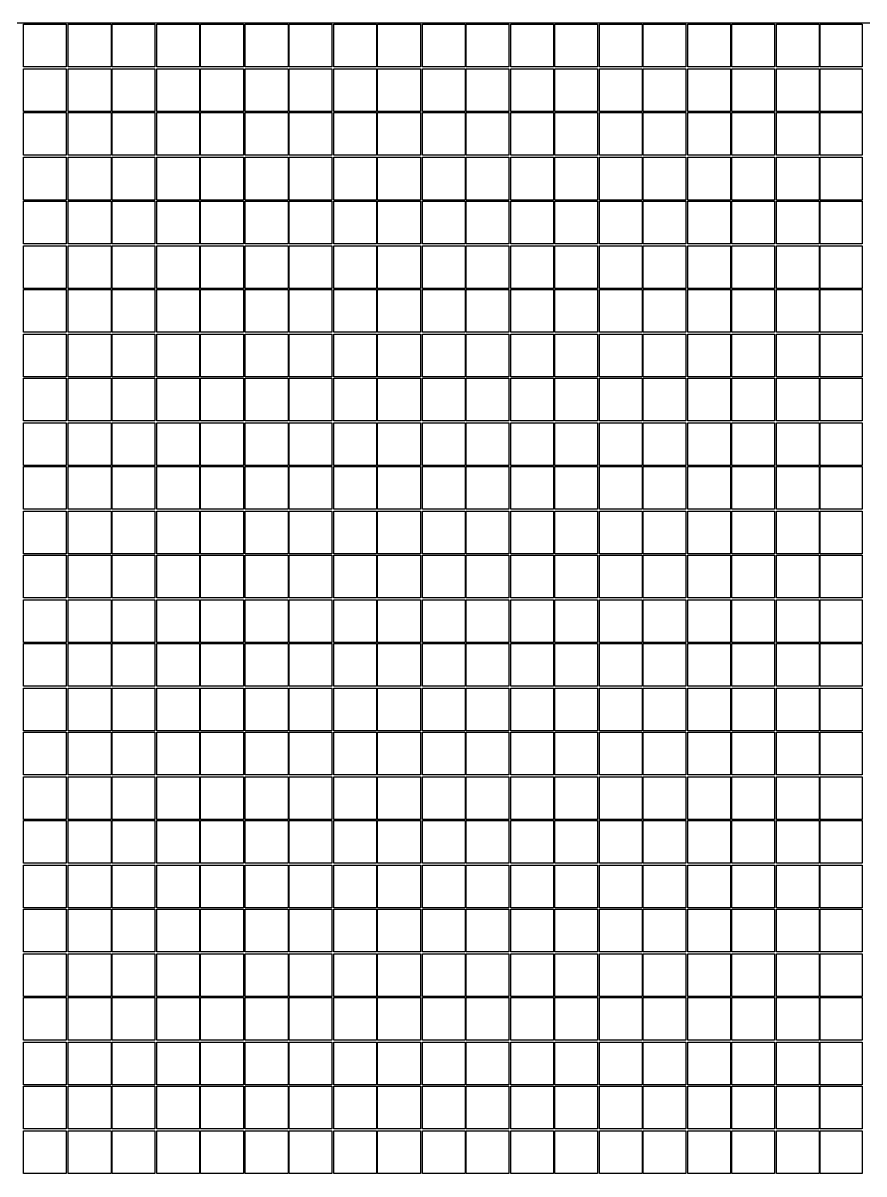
# Model space of a CAD drawing. Extents: x -185 to 185, y -332 to 185.
# Drawn here: x -95 to 0, y 55 to 185.1 of the extents above; entities that cross this region are included whole.
import ezdxf

# ---------------------------------------------------------------- set-up
doc = ezdxf.new("R2010")
doc.units = 0
doc.layers.get('0').update_dxf_attribs({"linetype": 'CONTINUOUS'})

msp = doc.modelspace()

# ---------------------------------------------------------------- linework, layer by layer
for points in [[(0.425, -320), (160, -320), (160, -185.06), (185, -185.06), (185, -185), (185.06, -185), (185.06, 185), (185, 185), (185, 185.06), (-185, 185.06), (-185, 185), (-185.06, 185), (-185.06, -185), (-185, -185), (-185, -185.06), (-160, -185.06), (-160, -320), (-0.425, -320), (-0.425, -330), (0.425, -330)], [(-94.94, 184.94), (-90.11, 184.94), (-90.11, 180.11), (-94.94, 180.11)], [(-89.89, 184.94), (-85.06, 184.94), (-85.06, 180.11), (-89.89, 180.11)], [(-84.94, 184.94), (-80.11, 184.94), (-80.11, 180.11), (-84.94, 180.11)], [(-79.89, 184.94), (-75.06, 184.94), (-75.06, 180.11), (-79.89, 180.11)], [(-74.94, 184.94), (-70.11, 184.94), (-70.11, 180.11), (-74.94, 180.11)], [(-69.89, 184.94), (-65.06, 184.94), (-65.06, 180.11), (-69.89, 180.11)], [(-64.94, 184.94), (-60.11, 184.94), (-60.11, 180.11), (-64.94, 180.11)], [(-59.89, 184.94), (-55.06, 184.94), (-55.06, 180.11), (-59.89, 180.11)], [(-54.94, 184.94), (-50.11, 184.94), (-50.11, 180.11), (-54.94, 180.11)], [(-49.89, 184.94), (-45.06, 184.94), (-45.06, 180.11), (-49.89, 180.11)], [(-44.94, 184.94), (-40.11, 184.94), (-40.11, 180.11), (-44.94, 180.11)], [(-39.89, 184.94), (-35.06, 184.94), (-35.06, 180.11), (-39.89, 180.11)], [(-34.94, 184.94), (-30.11, 184.94), (-30.11, 180.11), (-34.94, 180.11)], [(-29.89, 184.94), (-25.06, 184.94), (-25.06, 180.11), (-29.89, 180.11)], [(-24.94, 184.94), (-20.11, 184.94), (-20.11, 180.11), (-24.94, 180.11)], [(-19.89, 184.94), (-15.06, 184.94), (-15.06, 180.11), (-19.89, 180.11)], [(-14.94, 184.94), (-10.11, 184.94), (-10.11, 180.11), (-14.94, 180.11)], [(-9.89, 184.94), (-5.06, 184.94), (-5.06, 180.11), (-9.89, 180.11)], [(-4.94, 184.94), (-0.2, 184.94), (-0.2, 180.11), (-4.94, 180.11)], [(-94.94, 179.89), (-90.11, 179.89), (-90.11, 175.06), (-94.94, 175.06)], [(-89.89, 179.89), (-85.06, 179.89), (-85.06, 175.06), (-89.89, 175.06)], [(-84.94, 179.89), (-80.11, 179.89), (-80.11, 175.06), (-84.94, 175.06)], [(-79.89, 179.89), (-75.06, 179.89), (-75.06, 175.06), (-79.89, 175.06)], [(-74.94, 179.89), (-70.11, 179.89), (-70.11, 175.06), (-74.94, 175.06)], [(-69.89, 179.89), (-65.06, 179.89), (-65.06, 175.06), (-69.89, 175.06)], [(-64.94, 179.89), (-60.11, 179.89), (-60.11, 175.06), (-64.94, 175.06)], [(-59.89, 179.89), (-55.06, 179.89), (-55.06, 175.06), (-59.89, 175.06)], [(-54.94, 179.89), (-50.11, 179.89), (-50.11, 175.06), (-54.94, 175.06)], [(-49.89, 179.89), (-45.06, 179.89), (-45.06, 175.06), (-49.89, 175.06)], [(-44.94, 179.89), (-40.11, 179.89), (-40.11, 175.06), (-44.94, 175.06)], [(-39.89, 179.89), (-35.06, 179.89), (-35.06, 175.06), (-39.89, 175.06)], [(-34.94, 179.89), (-30.11, 179.89), (-30.11, 175.06), (-34.94, 175.06)], [(-29.89, 179.89), (-25.06, 179.89), (-25.06, 175.06), (-29.89, 175.06)], [(-24.94, 179.89), (-20.11, 179.89), (-20.11, 175.06), (-24.94, 175.06)], [(-19.89, 179.89), (-15.06, 179.89), (-15.06, 175.06), (-19.89, 175.06)], [(-14.94, 179.89), (-10.11, 179.89), (-10.11, 175.06), (-14.94, 175.06)], [(-9.89, 179.89), (-5.06, 179.89), (-5.06, 175.06), (-9.89, 175.06)], [(-4.94, 179.89), (-0.2, 179.89), (-0.2, 175.06), (-4.94, 175.06)], [(-94.94, 174.94), (-90.11, 174.94), (-90.11, 170.11), (-94.94, 170.11)], [(-89.89, 174.94), (-85.06, 174.94), (-85.06, 170.11), (-89.89, 170.11)], [(-84.94, 174.94), (-80.11, 174.94), (-80.11, 170.11), (-84.94, 170.11)], [(-79.89, 174.94), (-75.06, 174.94), (-75.06, 170.11), (-79.89, 170.11)], [(-74.94, 174.94), (-70.11, 174.94), (-70.11, 170.11), (-74.94, 170.11)], [(-69.89, 174.94), (-65.06, 174.94), (-65.06, 170.11), (-69.89, 170.11)], [(-64.94, 174.94), (-60.11, 174.94), (-60.11, 170.11), (-64.94, 170.11)], [(-59.89, 174.94), (-55.06, 174.94), (-55.06, 170.11), (-59.89, 170.11)], [(-54.94, 174.94), (-50.11, 174.94), (-50.11, 170.11), (-54.94, 170.11)], [(-49.89, 174.94), (-45.06, 174.94), (-45.06, 170.11), (-49.89, 170.11)], [(-44.94, 174.94), (-40.11, 174.94), (-40.11, 170.11), (-44.94, 170.11)], [(-39.89, 174.94), (-35.06, 174.94), (-35.06, 170.11), (-39.89, 170.11)], [(-34.94, 174.94), (-30.11, 174.94), (-30.11, 170.11), (-34.94, 170.11)], [(-29.89, 174.94), (-25.06, 174.94), (-25.06, 170.11), (-29.89, 170.11)], [(-24.94, 174.94), (-20.11, 174.94), (-20.11, 170.11), (-24.94, 170.11)], [(-19.89, 174.94), (-15.06, 174.94), (-15.06, 170.11), (-19.89, 170.11)], [(-14.94, 174.94), (-10.11, 174.94), (-10.11, 170.11), (-14.94, 170.11)], [(-9.89, 174.94), (-5.06, 174.94), (-5.06, 170.11), (-9.89, 170.11)], [(-4.94, 174.94), (-0.2, 174.94), (-0.2, 170.11), (-4.94, 170.11)], [(-94.94, 169.89), (-90.11, 169.89), (-90.11, 165.06), (-94.94, 165.06)], [(-89.89, 169.89), (-85.06, 169.89), (-85.06, 165.06), (-89.89, 165.06)], [(-84.94, 169.89), (-80.11, 169.89), (-80.11, 165.06), (-84.94, 165.06)], [(-79.89, 169.89), (-75.06, 169.89), (-75.06, 165.06), (-79.89, 165.06)], [(-74.94, 169.89), (-70.11, 169.89), (-70.11, 165.06), (-74.94, 165.06)], [(-69.89, 169.89), (-65.06, 169.89), (-65.06, 165.06), (-69.89, 165.06)], [(-64.94, 169.89), (-60.11, 169.89), (-60.11, 165.06), (-64.94, 165.06)], [(-59.89, 169.89), (-55.06, 169.89), (-55.06, 165.06), (-59.89, 165.06)], [(-54.94, 169.89), (-50.11, 169.89), (-50.11, 165.06), (-54.94, 165.06)], [(-49.89, 169.89), (-45.06, 169.89), (-45.06, 165.06), (-49.89, 165.06)], [(-44.94, 169.89), (-40.11, 169.89), (-40.11, 165.06), (-44.94, 165.06)], [(-39.89, 169.89), (-35.06, 169.89), (-35.06, 165.06), (-39.89, 165.06)], [(-34.94, 169.89), (-30.11, 169.89), (-30.11, 165.06), (-34.94, 165.06)], [(-29.89, 169.89), (-25.06, 169.89), (-25.06, 165.06), (-29.89, 165.06)], [(-24.94, 169.89), (-20.11, 169.89), (-20.11, 165.06), (-24.94, 165.06)], [(-19.89, 169.89), (-15.06, 169.89), (-15.06, 165.06), (-19.89, 165.06)], [(-14.94, 169.89), (-10.11, 169.89), (-10.11, 165.06), (-14.94, 165.06)], [(-9.89, 169.89), (-5.06, 169.89), (-5.06, 165.06), (-9.89, 165.06)], [(-4.94, 169.89), (-0.2, 169.89), (-0.2, 165.06), (-4.94, 165.06)], [(-94.94, 164.94), (-90.11, 164.94), (-90.11, 160.11), (-94.94, 160.11)], [(-89.89, 164.94), (-85.06, 164.94), (-85.06, 160.11), (-89.89, 160.11)], [(-84.94, 164.94), (-80.11, 164.94), (-80.11, 160.11), (-84.94, 160.11)], [(-79.89, 164.94), (-75.06, 164.94), (-75.06, 160.11), (-79.89, 160.11)], [(-74.94, 164.94), (-70.11, 164.94), (-70.11, 160.11), (-74.94, 160.11)], [(-69.89, 164.94), (-65.06, 164.94), (-65.06, 160.11), (-69.89, 160.11)], [(-64.94, 164.94), (-60.11, 164.94), (-60.11, 160.11), (-64.94, 160.11)], [(-59.89, 164.94), (-55.06, 164.94), (-55.06, 160.11), (-59.89, 160.11)], [(-54.94, 164.94), (-50.11, 164.94), (-50.11, 160.11), (-54.94, 160.11)], [(-49.89, 164.94), (-45.06, 164.94), (-45.06, 160.11), (-49.89, 160.11)], [(-44.94, 164.94), (-40.11, 164.94), (-40.11, 160.11), (-44.94, 160.11)], [(-39.89, 164.94), (-35.06, 164.94), (-35.06, 160.11), (-39.89, 160.11)], [(-34.94, 164.94), (-30.11, 164.94), (-30.11, 160.11), (-34.94, 160.11)], [(-29.89, 164.94), (-25.06, 164.94), (-25.06, 160.11), (-29.89, 160.11)], [(-24.94, 164.94), (-20.11, 164.94), (-20.11, 160.11), (-24.94, 160.11)], [(-19.89, 164.94), (-15.06, 164.94), (-15.06, 160.11), (-19.89, 160.11)], [(-14.94, 164.94), (-10.11, 164.94), (-10.11, 160.11), (-14.94, 160.11)], [(-9.89, 164.94), (-5.06, 164.94), (-5.06, 160.11), (-9.89, 160.11)], [(-4.94, 164.94), (-0.2, 164.94), (-0.2, 160.11), (-4.94, 160.11)], [(-94.94, 159.89), (-90.11, 159.89), (-90.11, 155.06), (-94.94, 155.06)], [(-89.89, 159.89), (-85.06, 159.89), (-85.06, 155.06), (-89.89, 155.06)], [(-84.94, 159.89), (-80.11, 159.89), (-80.11, 155.06), (-84.94, 155.06)], [(-79.89, 159.89), (-75.06, 159.89), (-75.06, 155.06), (-79.89, 155.06)], [(-74.94, 159.89), (-70.11, 159.89), (-70.11, 155.06), (-74.94, 155.06)], [(-69.89, 159.89), (-65.06, 159.89), (-65.06, 155.06), (-69.89, 155.06)], [(-64.94, 159.89), (-60.11, 159.89), (-60.11, 155.06), (-64.94, 155.06)], [(-59.89, 159.89), (-55.06, 159.89), (-55.06, 155.06), (-59.89, 155.06)], [(-54.94, 159.89), (-50.11, 159.89), (-50.11, 155.06), (-54.94, 155.06)], [(-49.89, 159.89), (-45.06, 159.89), (-45.06, 155.06), (-49.89, 155.06)], [(-44.94, 159.89), (-40.11, 159.89), (-40.11, 155.06), (-44.94, 155.06)], [(-39.89, 159.89), (-35.06, 159.89), (-35.06, 155.06), (-39.89, 155.06)], [(-34.94, 159.89), (-30.11, 159.89), (-30.11, 155.06), (-34.94, 155.06)], [(-29.89, 159.89), (-25.06, 159.89), (-25.06, 155.06), (-29.89, 155.06)], [(-24.94, 159.89), (-20.11, 159.89), (-20.11, 155.06), (-24.94, 155.06)], [(-19.89, 159.89), (-15.06, 159.89), (-15.06, 155.06), (-19.89, 155.06)], [(-14.94, 159.89), (-10.11, 159.89), (-10.11, 155.06), (-14.94, 155.06)], [(-9.89, 159.89), (-5.06, 159.89), (-5.06, 155.06), (-9.89, 155.06)], [(-4.94, 159.89), (-0.2, 159.89), (-0.2, 155.06), (-4.94, 155.06)], [(-94.94, 154.94), (-90.11, 154.94), (-90.11, 150.11), (-94.94, 150.11)], [(-89.89, 154.94), (-85.06, 154.94), (-85.06, 150.11), (-89.89, 150.11)], [(-84.94, 154.94), (-80.11, 154.94), (-80.11, 150.11), (-84.94, 150.11)], [(-79.89, 154.94), (-75.06, 154.94), (-75.06, 150.11), (-79.89, 150.11)], [(-74.94, 154.94), (-70.11, 154.94), (-70.11, 150.11), (-74.94, 150.11)], [(-69.89, 154.94), (-65.06, 154.94), (-65.06, 150.11), (-69.89, 150.11)], [(-64.94, 154.94), (-60.11, 154.94), (-60.11, 150.11), (-64.94, 150.11)], [(-59.89, 154.94), (-55.06, 154.94), (-55.06, 150.11), (-59.89, 150.11)], [(-54.94, 154.94), (-50.11, 154.94), (-50.11, 150.11), (-54.94, 150.11)], [(-49.89, 154.94), (-45.06, 154.94), (-45.06, 150.11), (-49.89, 150.11)], [(-44.94, 154.94), (-40.11, 154.94), (-40.11, 150.11), (-44.94, 150.11)], [(-39.89, 154.94), (-35.06, 154.94), (-35.06, 150.11), (-39.89, 150.11)], [(-34.94, 154.94), (-30.11, 154.94), (-30.11, 150.11), (-34.94, 150.11)], [(-29.89, 154.94), (-25.06, 154.94), (-25.06, 150.11), (-29.89, 150.11)], [(-24.94, 154.94), (-20.11, 154.94), (-20.11, 150.11), (-24.94, 150.11)], [(-19.89, 154.94), (-15.06, 154.94), (-15.06, 150.11), (-19.89, 150.11)], [(-14.94, 154.94), (-10.11, 154.94), (-10.11, 150.11), (-14.94, 150.11)], [(-9.89, 154.94), (-5.06, 154.94), (-5.06, 150.11), (-9.89, 150.11)], [(-4.94, 154.94), (-0.2, 154.94), (-0.2, 150.11), (-4.94, 150.11)], [(-94.94, 149.89), (-90.11, 149.89), (-90.11, 145.06), (-94.94, 145.06)], [(-89.89, 149.89), (-85.06, 149.89), (-85.06, 145.06), (-89.89, 145.06)], [(-84.94, 149.89), (-80.11, 149.89), (-80.11, 145.06), (-84.94, 145.06)], [(-79.89, 149.89), (-75.06, 149.89), (-75.06, 145.06), (-79.89, 145.06)], [(-74.94, 149.89), (-70.11, 149.89), (-70.11, 145.06), (-74.94, 145.06)], [(-69.89, 149.89), (-65.06, 149.89), (-65.06, 145.06), (-69.89, 145.06)], [(-64.94, 149.89), (-60.11, 149.89), (-60.11, 145.06), (-64.94, 145.06)], [(-59.89, 149.89), (-55.06, 149.89), (-55.06, 145.06), (-59.89, 145.06)], [(-54.94, 149.89), (-50.11, 149.89), (-50.11, 145.06), (-54.94, 145.06)], [(-49.89, 149.89), (-45.06, 149.89), (-45.06, 145.06), (-49.89, 145.06)], [(-44.94, 149.89), (-40.11, 149.89), (-40.11, 145.06), (-44.94, 145.06)], [(-39.89, 149.89), (-35.06, 149.89), (-35.06, 145.06), (-39.89, 145.06)], [(-34.94, 149.89), (-30.11, 149.89), (-30.11, 145.06), (-34.94, 145.06)], [(-29.89, 149.89), (-25.06, 149.89), (-25.06, 145.06), (-29.89, 145.06)], [(-24.94, 149.89), (-20.11, 149.89), (-20.11, 145.06), (-24.94, 145.06)], [(-19.89, 149.89), (-15.06, 149.89), (-15.06, 145.06), (-19.89, 145.06)], [(-14.94, 149.89), (-10.11, 149.89), (-10.11, 145.06), (-14.94, 145.06)], [(-9.89, 149.89), (-5.06, 149.89), (-5.06, 145.06), (-9.89, 145.06)], [(-4.94, 149.89), (-0.2, 149.89), (-0.2, 145.06), (-4.94, 145.06)], [(-94.94, 144.94), (-90.11, 144.94), (-90.11, 140.11), (-94.94, 140.11)], [(-89.89, 144.94), (-85.06, 144.94), (-85.06, 140.11), (-89.89, 140.11)], [(-84.94, 144.94), (-80.11, 144.94), (-80.11, 140.11), (-84.94, 140.11)], [(-79.89, 144.94), (-75.06, 144.94), (-75.06, 140.11), (-79.89, 140.11)], [(-74.94, 144.94), (-70.11, 144.94), (-70.11, 140.11), (-74.94, 140.11)], [(-69.89, 144.94), (-65.06, 144.94), (-65.06, 140.11), (-69.89, 140.11)], [(-64.94, 144.94), (-60.11, 144.94), (-60.11, 140.11), (-64.94, 140.11)], [(-59.89, 144.94), (-55.06, 144.94), (-55.06, 140.11), (-59.89, 140.11)], [(-54.94, 144.94), (-50.11, 144.94), (-50.11, 140.11), (-54.94, 140.11)], [(-49.89, 144.94), (-45.06, 144.94), (-45.06, 140.11), (-49.89, 140.11)], [(-44.94, 144.94), (-40.11, 144.94), (-40.11, 140.11), (-44.94, 140.11)], [(-39.89, 144.94), (-35.06, 144.94), (-35.06, 140.11), (-39.89, 140.11)], [(-34.94, 144.94), (-30.11, 144.94), (-30.11, 140.11), (-34.94, 140.11)], [(-29.89, 144.94), (-25.06, 144.94), (-25.06, 140.11), (-29.89, 140.11)], [(-24.94, 144.94), (-20.11, 144.94), (-20.11, 140.11), (-24.94, 140.11)], [(-19.89, 144.94), (-15.06, 144.94), (-15.06, 140.11), (-19.89, 140.11)], [(-14.94, 144.94), (-10.11, 144.94), (-10.11, 140.11), (-14.94, 140.11)], [(-9.89, 144.94), (-5.06, 144.94), (-5.06, 140.11), (-9.89, 140.11)], [(-4.94, 144.94), (-0.2, 144.94), (-0.2, 140.11), (-4.94, 140.11)], [(-94.94, 139.89), (-90.11, 139.89), (-90.11, 135.06), (-94.94, 135.06)], [(-89.89, 139.89), (-85.06, 139.89), (-85.06, 135.06), (-89.89, 135.06)], [(-84.94, 139.89), (-80.11, 139.89), (-80.11, 135.06), (-84.94, 135.06)], [(-79.89, 139.89), (-75.06, 139.89), (-75.06, 135.06), (-79.89, 135.06)], [(-74.94, 139.89), (-70.11, 139.89), (-70.11, 135.06), (-74.94, 135.06)], [(-69.89, 139.89), (-65.06, 139.89), (-65.06, 135.06), (-69.89, 135.06)], [(-64.94, 139.89), (-60.11, 139.89), (-60.11, 135.06), (-64.94, 135.06)], [(-59.89, 139.89), (-55.06, 139.89), (-55.06, 135.06), (-59.89, 135.06)], [(-54.94, 139.89), (-50.11, 139.89), (-50.11, 135.06), (-54.94, 135.06)], [(-49.89, 139.89), (-45.06, 139.89), (-45.06, 135.06), (-49.89, 135.06)], [(-44.94, 139.89), (-40.11, 139.89), (-40.11, 135.06), (-44.94, 135.06)], [(-39.89, 139.89), (-35.06, 139.89), (-35.06, 135.06), (-39.89, 135.06)], [(-34.94, 139.89), (-30.11, 139.89), (-30.11, 135.06), (-34.94, 135.06)], [(-29.89, 139.89), (-25.06, 139.89), (-25.06, 135.06), (-29.89, 135.06)], [(-24.94, 139.89), (-20.11, 139.89), (-20.11, 135.06), (-24.94, 135.06)], [(-19.89, 139.89), (-15.06, 139.89), (-15.06, 135.06), (-19.89, 135.06)], [(-14.94, 139.89), (-10.11, 139.89), (-10.11, 135.06), (-14.94, 135.06)], [(-9.89, 139.89), (-5.06, 139.89), (-5.06, 135.06), (-9.89, 135.06)], [(-4.94, 139.89), (-0.2, 139.89), (-0.2, 135.06), (-4.94, 135.06)], [(-94.94, 134.94), (-90.11, 134.94), (-90.11, 130.11), (-94.94, 130.11)], [(-89.89, 134.94), (-85.06, 134.94), (-85.06, 130.11), (-89.89, 130.11)], [(-84.94, 134.94), (-80.11, 134.94), (-80.11, 130.11), (-84.94, 130.11)], [(-79.89, 134.94), (-75.06, 134.94), (-75.06, 130.11), (-79.89, 130.11)], [(-74.94, 134.94), (-70.11, 134.94), (-70.11, 130.11), (-74.94, 130.11)], [(-69.89, 134.94), (-65.06, 134.94), (-65.06, 130.11), (-69.89, 130.11)], [(-64.94, 134.94), (-60.11, 134.94), (-60.11, 130.11), (-64.94, 130.11)], [(-59.89, 134.94), (-55.06, 134.94), (-55.06, 130.11), (-59.89, 130.11)], [(-54.94, 134.94), (-50.11, 134.94), (-50.11, 130.11), (-54.94, 130.11)], [(-49.89, 134.94), (-45.06, 134.94), (-45.06, 130.11), (-49.89, 130.11)], [(-44.94, 134.94), (-40.11, 134.94), (-40.11, 130.11), (-44.94, 130.11)], [(-39.89, 134.94), (-35.06, 134.94), (-35.06, 130.11), (-39.89, 130.11)], [(-34.94, 134.94), (-30.11, 134.94), (-30.11, 130.11), (-34.94, 130.11)], [(-29.89, 134.94), (-25.06, 134.94), (-25.06, 130.11), (-29.89, 130.11)], [(-24.94, 134.94), (-20.11, 134.94), (-20.11, 130.11), (-24.94, 130.11)], [(-19.89, 134.94), (-15.06, 134.94), (-15.06, 130.11), (-19.89, 130.11)], [(-14.94, 134.94), (-10.11, 134.94), (-10.11, 130.11), (-14.94, 130.11)], [(-9.89, 134.94), (-5.06, 134.94), (-5.06, 130.11), (-9.89, 130.11)], [(-4.94, 134.94), (-0.2, 134.94), (-0.2, 130.11), (-4.94, 130.11)], [(-94.94, 129.89), (-90.11, 129.89), (-90.11, 125.06), (-94.94, 125.06)], [(-89.89, 129.89), (-85.06, 129.89), (-85.06, 125.06), (-89.89, 125.06)], [(-84.94, 129.89), (-80.11, 129.89), (-80.11, 125.06), (-84.94, 125.06)], [(-79.89, 129.89), (-75.06, 129.89), (-75.06, 125.06), (-79.89, 125.06)], [(-74.94, 129.89), (-70.11, 129.89), (-70.11, 125.06), (-74.94, 125.06)], [(-69.89, 129.89), (-65.06, 129.89), (-65.06, 125.06), (-69.89, 125.06)], [(-64.94, 129.89), (-60.11, 129.89), (-60.11, 125.06), (-64.94, 125.06)], [(-59.89, 129.89), (-55.06, 129.89), (-55.06, 125.06), (-59.89, 125.06)], [(-54.94, 129.89), (-50.11, 129.89), (-50.11, 125.06), (-54.94, 125.06)], [(-49.89, 129.89), (-45.06, 129.89), (-45.06, 125.06), (-49.89, 125.06)], [(-44.94, 129.89), (-40.11, 129.89), (-40.11, 125.06), (-44.94, 125.06)], [(-39.89, 129.89), (-35.06, 129.89), (-35.06, 125.06), (-39.89, 125.06)], [(-34.94, 129.89), (-30.11, 129.89), (-30.11, 125.06), (-34.94, 125.06)], [(-29.89, 129.89), (-25.06, 129.89), (-25.06, 125.06), (-29.89, 125.06)], [(-24.94, 129.89), (-20.11, 129.89), (-20.11, 125.06), (-24.94, 125.06)], [(-19.89, 129.89), (-15.06, 129.89), (-15.06, 125.06), (-19.89, 125.06)], [(-14.94, 129.89), (-10.11, 129.89), (-10.11, 125.06), (-14.94, 125.06)], [(-9.89, 129.89), (-5.06, 129.89), (-5.06, 125.06), (-9.89, 125.06)], [(-4.94, 129.89), (-0.2, 129.89), (-0.2, 125.06), (-4.94, 125.06)], [(-94.94, 124.94), (-90.11, 124.94), (-90.11, 120.11), (-94.94, 120.11)], [(-89.89, 124.94), (-85.06, 124.94), (-85.06, 120.11), (-89.89, 120.11)], [(-84.94, 124.94), (-80.11, 124.94), (-80.11, 120.11), (-84.94, 120.11)], [(-79.89, 124.94), (-75.06, 124.94), (-75.06, 120.11), (-79.89, 120.11)], [(-74.94, 124.94), (-70.11, 124.94), (-70.11, 120.11), (-74.94, 120.11)], [(-69.89, 124.94), (-65.06, 124.94), (-65.06, 120.11), (-69.89, 120.11)], [(-64.94, 124.94), (-60.11, 124.94), (-60.11, 120.11), (-64.94, 120.11)], [(-59.89, 124.94), (-55.06, 124.94), (-55.06, 120.11), (-59.89, 120.11)], [(-54.94, 124.94), (-50.11, 124.94), (-50.11, 120.11), (-54.94, 120.11)], [(-49.89, 124.94), (-45.06, 124.94), (-45.06, 120.11), (-49.89, 120.11)], [(-44.94, 124.94), (-40.11, 124.94), (-40.11, 120.11), (-44.94, 120.11)], [(-39.89, 124.94), (-35.06, 124.94), (-35.06, 120.11), (-39.89, 120.11)], [(-34.94, 124.94), (-30.11, 124.94), (-30.11, 120.11), (-34.94, 120.11)], [(-29.89, 124.94), (-25.06, 124.94), (-25.06, 120.11), (-29.89, 120.11)], [(-24.94, 124.94), (-20.11, 124.94), (-20.11, 120.11), (-24.94, 120.11)], [(-19.89, 124.94), (-15.06, 124.94), (-15.06, 120.11), (-19.89, 120.11)], [(-14.94, 124.94), (-10.11, 124.94), (-10.11, 120.11), (-14.94, 120.11)], [(-9.89, 124.94), (-5.06, 124.94), (-5.06, 120.11), (-9.89, 120.11)], [(-4.94, 124.94), (-0.2, 124.94), (-0.2, 120.11), (-4.94, 120.11)], [(-94.94, 119.89), (-90.11, 119.89), (-90.11, 115.06), (-94.94, 115.06)], [(-89.89, 119.89), (-85.06, 119.89), (-85.06, 115.06), (-89.89, 115.06)], [(-84.94, 119.89), (-80.11, 119.89), (-80.11, 115.06), (-84.94, 115.06)], [(-79.89, 119.89), (-75.06, 119.89), (-75.06, 115.06), (-79.89, 115.06)], [(-74.94, 119.89), (-70.11, 119.89), (-70.11, 115.06), (-74.94, 115.06)], [(-69.89, 119.89), (-65.06, 119.89), (-65.06, 115.06), (-69.89, 115.06)], [(-64.94, 119.89), (-60.11, 119.89), (-60.11, 115.06), (-64.94, 115.06)], [(-59.89, 119.89), (-55.06, 119.89), (-55.06, 115.06), (-59.89, 115.06)], [(-54.94, 119.89), (-50.11, 119.89), (-50.11, 115.06), (-54.94, 115.06)], [(-49.89, 119.89), (-45.06, 119.89), (-45.06, 115.06), (-49.89, 115.06)], [(-44.94, 119.89), (-40.11, 119.89), (-40.11, 115.06), (-44.94, 115.06)], [(-39.89, 119.89), (-35.06, 119.89), (-35.06, 115.06), (-39.89, 115.06)], [(-34.94, 119.89), (-30.11, 119.89), (-30.11, 115.06), (-34.94, 115.06)], [(-29.89, 119.89), (-25.06, 119.89), (-25.06, 115.06), (-29.89, 115.06)], [(-24.94, 119.89), (-20.11, 119.89), (-20.11, 115.06), (-24.94, 115.06)], [(-19.89, 119.89), (-15.06, 119.89), (-15.06, 115.06), (-19.89, 115.06)], [(-14.94, 119.89), (-10.11, 119.89), (-10.11, 115.06), (-14.94, 115.06)], [(-9.89, 119.89), (-5.06, 119.89), (-5.06, 115.06), (-9.89, 115.06)], [(-4.94, 119.89), (-0.2, 119.89), (-0.2, 115.06), (-4.94, 115.06)], [(-94.94, 114.94), (-90.11, 114.94), (-90.11, 110.11), (-94.94, 110.11)], [(-89.89, 114.94), (-85.06, 114.94), (-85.06, 110.11), (-89.89, 110.11)], [(-84.94, 114.94), (-80.11, 114.94), (-80.11, 110.11), (-84.94, 110.11)], [(-79.89, 114.94), (-75.06, 114.94), (-75.06, 110.11), (-79.89, 110.11)], [(-74.94, 114.94), (-70.11, 114.94), (-70.11, 110.11), (-74.94, 110.11)], [(-69.89, 114.94), (-65.06, 114.94), (-65.06, 110.11), (-69.89, 110.11)], [(-64.94, 114.94), (-60.11, 114.94), (-60.11, 110.11), (-64.94, 110.11)], [(-59.89, 114.94), (-55.06, 114.94), (-55.06, 110.11), (-59.89, 110.11)], [(-54.94, 114.94), (-50.11, 114.94), (-50.11, 110.11), (-54.94, 110.11)], [(-49.89, 114.94), (-45.06, 114.94), (-45.06, 110.11), (-49.89, 110.11)], [(-44.94, 114.94), (-40.11, 114.94), (-40.11, 110.11), (-44.94, 110.11)], [(-39.89, 114.94), (-35.06, 114.94), (-35.06, 110.11), (-39.89, 110.11)], [(-34.94, 114.94), (-30.11, 114.94), (-30.11, 110.11), (-34.94, 110.11)], [(-29.89, 114.94), (-25.06, 114.94), (-25.06, 110.11), (-29.89, 110.11)], [(-24.94, 114.94), (-20.11, 114.94), (-20.11, 110.11), (-24.94, 110.11)], [(-19.89, 114.94), (-15.06, 114.94), (-15.06, 110.11), (-19.89, 110.11)], [(-14.94, 114.94), (-10.11, 114.94), (-10.11, 110.11), (-14.94, 110.11)], [(-9.89, 114.94), (-5.06, 114.94), (-5.06, 110.11), (-9.89, 110.11)], [(-4.94, 114.94), (-0.2, 114.94), (-0.2, 110.11), (-4.94, 110.11)], [(-94.94, 109.89), (-90.11, 109.89), (-90.11, 105.06), (-94.94, 105.06)], [(-89.89, 109.89), (-85.06, 109.89), (-85.06, 105.06), (-89.89, 105.06)], [(-84.94, 109.89), (-80.11, 109.89), (-80.11, 105.06), (-84.94, 105.06)], [(-79.89, 109.89), (-75.06, 109.89), (-75.06, 105.06), (-79.89, 105.06)], [(-74.94, 109.89), (-70.11, 109.89), (-70.11, 105.06), (-74.94, 105.06)], [(-69.89, 109.89), (-65.06, 109.89), (-65.06, 105.06), (-69.89, 105.06)], [(-64.94, 109.89), (-60.11, 109.89), (-60.11, 105.06), (-64.94, 105.06)], [(-59.89, 109.89), (-55.06, 109.89), (-55.06, 105.06), (-59.89, 105.06)], [(-54.94, 109.89), (-50.11, 109.89), (-50.11, 105.06), (-54.94, 105.06)], [(-49.89, 109.89), (-45.06, 109.89), (-45.06, 105.06), (-49.89, 105.06)], [(-44.94, 109.89), (-40.11, 109.89), (-40.11, 105.06), (-44.94, 105.06)], [(-39.89, 109.89), (-35.06, 109.89), (-35.06, 105.06), (-39.89, 105.06)], [(-34.94, 109.89), (-30.11, 109.89), (-30.11, 105.06), (-34.94, 105.06)], [(-29.89, 109.89), (-25.06, 109.89), (-25.06, 105.06), (-29.89, 105.06)], [(-24.94, 109.89), (-20.11, 109.89), (-20.11, 105.06), (-24.94, 105.06)], [(-19.89, 109.89), (-15.06, 109.89), (-15.06, 105.06), (-19.89, 105.06)], [(-14.94, 109.89), (-10.11, 109.89), (-10.11, 105.06), (-14.94, 105.06)], [(-9.89, 109.89), (-5.06, 109.89), (-5.06, 105.06), (-9.89, 105.06)], [(-4.94, 109.89), (-0.2, 109.89), (-0.2, 105.06), (-4.94, 105.06)], [(-94.94, 104.94), (-90.11, 104.94), (-90.11, 100.11), (-94.94, 100.11)], [(-89.89, 104.94), (-85.06, 104.94), (-85.06, 100.11), (-89.89, 100.11)], [(-84.94, 104.94), (-80.11, 104.94), (-80.11, 100.11), (-84.94, 100.11)], [(-79.89, 104.94), (-75.06, 104.94), (-75.06, 100.11), (-79.89, 100.11)], [(-74.94, 104.94), (-70.11, 104.94), (-70.11, 100.11), (-74.94, 100.11)], [(-69.89, 104.94), (-65.06, 104.94), (-65.06, 100.11), (-69.89, 100.11)], [(-64.94, 104.94), (-60.11, 104.94), (-60.11, 100.11), (-64.94, 100.11)], [(-59.89, 104.94), (-55.06, 104.94), (-55.06, 100.11), (-59.89, 100.11)], [(-54.94, 104.94), (-50.11, 104.94), (-50.11, 100.11), (-54.94, 100.11)], [(-49.89, 104.94), (-45.06, 104.94), (-45.06, 100.11), (-49.89, 100.11)], [(-44.94, 104.94), (-40.11, 104.94), (-40.11, 100.11), (-44.94, 100.11)], [(-39.89, 104.94), (-35.06, 104.94), (-35.06, 100.11), (-39.89, 100.11)], [(-34.94, 104.94), (-30.11, 104.94), (-30.11, 100.11), (-34.94, 100.11)], [(-29.89, 104.94), (-25.06, 104.94), (-25.06, 100.11), (-29.89, 100.11)], [(-24.94, 104.94), (-20.11, 104.94), (-20.11, 100.11), (-24.94, 100.11)], [(-19.89, 104.94), (-15.06, 104.94), (-15.06, 100.11), (-19.89, 100.11)], [(-14.94, 104.94), (-10.11, 104.94), (-10.11, 100.11), (-14.94, 100.11)], [(-9.89, 104.94), (-5.06, 104.94), (-5.06, 100.11), (-9.89, 100.11)], [(-4.94, 104.94), (-0.2, 104.94), (-0.2, 100.11), (-4.94, 100.11)], [(-94.94, 99.89), (-90.11, 99.89), (-90.11, 95.06), (-94.94, 95.06)], [(-89.89, 99.89), (-85.06, 99.89), (-85.06, 95.06), (-89.89, 95.06)], [(-84.94, 99.89), (-80.11, 99.89), (-80.11, 95.06), (-84.94, 95.06)], [(-79.89, 99.89), (-75.06, 99.89), (-75.06, 95.06), (-79.89, 95.06)], [(-74.94, 99.89), (-70.11, 99.89), (-70.11, 95.06), (-74.94, 95.06)], [(-69.89, 99.89), (-65.06, 99.89), (-65.06, 95.06), (-69.89, 95.06)], [(-64.94, 99.89), (-60.11, 99.89), (-60.11, 95.06), (-64.94, 95.06)], [(-59.89, 99.89), (-55.06, 99.89), (-55.06, 95.06), (-59.89, 95.06)], [(-54.94, 99.89), (-50.11, 99.89), (-50.11, 95.06), (-54.94, 95.06)], [(-49.89, 99.89), (-45.06, 99.89), (-45.06, 95.06), (-49.89, 95.06)], [(-44.94, 99.89), (-40.11, 99.89), (-40.11, 95.06), (-44.94, 95.06)], [(-39.89, 99.89), (-35.06, 99.89), (-35.06, 95.06), (-39.89, 95.06)], [(-34.94, 99.89), (-30.11, 99.89), (-30.11, 95.06), (-34.94, 95.06)], [(-29.89, 99.89), (-25.06, 99.89), (-25.06, 95.06), (-29.89, 95.06)], [(-24.94, 99.89), (-20.11, 99.89), (-20.11, 95.06), (-24.94, 95.06)], [(-19.89, 99.89), (-15.06, 99.89), (-15.06, 95.06), (-19.89, 95.06)], [(-14.94, 99.89), (-10.11, 99.89), (-10.11, 95.06), (-14.94, 95.06)], [(-9.89, 99.89), (-5.06, 99.89), (-5.06, 95.06), (-9.89, 95.06)], [(-4.94, 99.89), (-0.2, 99.89), (-0.2, 95.06), (-4.94, 95.06)], [(-94.94, 94.94), (-90.11, 94.94), (-90.11, 90.11), (-94.94, 90.11)], [(-89.89, 94.94), (-85.06, 94.94), (-85.06, 90.11), (-89.89, 90.11)], [(-84.94, 94.94), (-80.11, 94.94), (-80.11, 90.11), (-84.94, 90.11)], [(-79.89, 94.94), (-75.06, 94.94), (-75.06, 90.11), (-79.89, 90.11)], [(-74.94, 94.94), (-70.11, 94.94), (-70.11, 90.11), (-74.94, 90.11)], [(-69.89, 94.94), (-65.06, 94.94), (-65.06, 90.11), (-69.89, 90.11)], [(-64.94, 94.94), (-60.11, 94.94), (-60.11, 90.11), (-64.94, 90.11)], [(-59.89, 94.94), (-55.06, 94.94), (-55.06, 90.11), (-59.89, 90.11)], [(-54.94, 94.94), (-50.11, 94.94), (-50.11, 90.11), (-54.94, 90.11)], [(-49.89, 94.94), (-45.06, 94.94), (-45.06, 90.11), (-49.89, 90.11)], [(-44.94, 94.94), (-40.11, 94.94), (-40.11, 90.11), (-44.94, 90.11)], [(-39.89, 94.94), (-35.06, 94.94), (-35.06, 90.11), (-39.89, 90.11)], [(-34.94, 94.94), (-30.11, 94.94), (-30.11, 90.11), (-34.94, 90.11)], [(-29.89, 94.94), (-25.06, 94.94), (-25.06, 90.11), (-29.89, 90.11)], [(-24.94, 94.94), (-20.11, 94.94), (-20.11, 90.11), (-24.94, 90.11)], [(-19.89, 94.94), (-15.06, 94.94), (-15.06, 90.11), (-19.89, 90.11)], [(-14.94, 94.94), (-10.11, 94.94), (-10.11, 90.11), (-14.94, 90.11)], [(-9.89, 94.94), (-5.06, 94.94), (-5.06, 90.11), (-9.89, 90.11)], [(-4.94, 94.94), (-0.2, 94.94), (-0.2, 90.11), (-4.94, 90.11)], [(-94.94, 89.89), (-90.11, 89.89), (-90.11, 85.06), (-94.94, 85.06)], [(-89.89, 89.89), (-85.06, 89.89), (-85.06, 85.06), (-89.89, 85.06)], [(-84.94, 89.89), (-80.11, 89.89), (-80.11, 85.06), (-84.94, 85.06)], [(-79.89, 89.89), (-75.06, 89.89), (-75.06, 85.06), (-79.89, 85.06)], [(-74.94, 89.89), (-70.11, 89.89), (-70.11, 85.06), (-74.94, 85.06)], [(-69.89, 89.89), (-65.06, 89.89), (-65.06, 85.06), (-69.89, 85.06)], [(-64.94, 89.89), (-60.11, 89.89), (-60.11, 85.06), (-64.94, 85.06)], [(-59.89, 89.89), (-55.06, 89.89), (-55.06, 85.06), (-59.89, 85.06)], [(-54.94, 89.89), (-50.11, 89.89), (-50.11, 85.06), (-54.94, 85.06)], [(-49.89, 89.89), (-45.06, 89.89), (-45.06, 85.06), (-49.89, 85.06)], [(-44.94, 89.89), (-40.11, 89.89), (-40.11, 85.06), (-44.94, 85.06)], [(-39.89, 89.89), (-35.06, 89.89), (-35.06, 85.06), (-39.89, 85.06)], [(-34.94, 89.89), (-30.11, 89.89), (-30.11, 85.06), (-34.94, 85.06)], [(-29.89, 89.89), (-25.06, 89.89), (-25.06, 85.06), (-29.89, 85.06)], [(-24.94, 89.89), (-20.11, 89.89), (-20.11, 85.06), (-24.94, 85.06)], [(-19.89, 89.89), (-15.06, 89.89), (-15.06, 85.06), (-19.89, 85.06)], [(-14.94, 89.89), (-10.11, 89.89), (-10.11, 85.06), (-14.94, 85.06)], [(-9.89, 89.89), (-5.06, 89.89), (-5.06, 85.06), (-9.89, 85.06)], [(-4.94, 89.89), (-0.2, 89.89), (-0.2, 85.06), (-4.94, 85.06)], [(-94.94, 84.94), (-90.11, 84.94), (-90.11, 80.11), (-94.94, 80.11)], [(-89.89, 84.94), (-85.06, 84.94), (-85.06, 80.11), (-89.89, 80.11)], [(-84.94, 84.94), (-80.11, 84.94), (-80.11, 80.11), (-84.94, 80.11)], [(-79.89, 84.94), (-75.06, 84.94), (-75.06, 80.11), (-79.89, 80.11)], [(-74.94, 84.94), (-70.11, 84.94), (-70.11, 80.11), (-74.94, 80.11)], [(-69.89, 84.94), (-65.06, 84.94), (-65.06, 80.11), (-69.89, 80.11)], [(-64.94, 84.94), (-60.11, 84.94), (-60.11, 80.11), (-64.94, 80.11)], [(-59.89, 84.94), (-55.06, 84.94), (-55.06, 80.11), (-59.89, 80.11)], [(-54.94, 84.94), (-50.11, 84.94), (-50.11, 80.11), (-54.94, 80.11)], [(-49.89, 84.94), (-45.06, 84.94), (-45.06, 80.11), (-49.89, 80.11)], [(-44.94, 84.94), (-40.11, 84.94), (-40.11, 80.11), (-44.94, 80.11)], [(-39.89, 84.94), (-35.06, 84.94), (-35.06, 80.11), (-39.89, 80.11)], [(-34.94, 84.94), (-30.11, 84.94), (-30.11, 80.11), (-34.94, 80.11)], [(-29.89, 84.94), (-25.06, 84.94), (-25.06, 80.11), (-29.89, 80.11)], [(-24.94, 84.94), (-20.11, 84.94), (-20.11, 80.11), (-24.94, 80.11)], [(-19.89, 84.94), (-15.06, 84.94), (-15.06, 80.11), (-19.89, 80.11)], [(-14.94, 84.94), (-10.11, 84.94), (-10.11, 80.11), (-14.94, 80.11)], [(-9.89, 84.94), (-5.06, 84.94), (-5.06, 80.11), (-9.89, 80.11)], [(-4.94, 84.94), (-0.2, 84.94), (-0.2, 80.11), (-4.94, 80.11)], [(-94.94, 79.89), (-90.11, 79.89), (-90.11, 75.06), (-94.94, 75.06)], [(-89.89, 79.89), (-85.06, 79.89), (-85.06, 75.06), (-89.89, 75.06)], [(-84.94, 79.89), (-80.11, 79.89), (-80.11, 75.06), (-84.94, 75.06)], [(-79.89, 79.89), (-75.06, 79.89), (-75.06, 75.06), (-79.89, 75.06)], [(-74.94, 79.89), (-70.11, 79.89), (-70.11, 75.06), (-74.94, 75.06)], [(-69.89, 79.89), (-65.06, 79.89), (-65.06, 75.06), (-69.89, 75.06)], [(-64.94, 79.89), (-60.11, 79.89), (-60.11, 75.06), (-64.94, 75.06)], [(-59.89, 79.89), (-55.06, 79.89), (-55.06, 75.06), (-59.89, 75.06)], [(-54.94, 79.89), (-50.11, 79.89), (-50.11, 75.06), (-54.94, 75.06)], [(-49.89, 79.89), (-45.06, 79.89), (-45.06, 75.06), (-49.89, 75.06)], [(-44.94, 79.89), (-40.11, 79.89), (-40.11, 75.06), (-44.94, 75.06)], [(-39.89, 79.89), (-35.06, 79.89), (-35.06, 75.06), (-39.89, 75.06)], [(-34.94, 79.89), (-30.11, 79.89), (-30.11, 75.06), (-34.94, 75.06)], [(-29.89, 79.89), (-25.06, 79.89), (-25.06, 75.06), (-29.89, 75.06)], [(-24.94, 79.89), (-20.11, 79.89), (-20.11, 75.06), (-24.94, 75.06)], [(-19.89, 79.89), (-15.06, 79.89), (-15.06, 75.06), (-19.89, 75.06)], [(-14.94, 79.89), (-10.11, 79.89), (-10.11, 75.06), (-14.94, 75.06)], [(-9.89, 79.89), (-5.06, 79.89), (-5.06, 75.06), (-9.89, 75.06)], [(-4.94, 79.89), (-0.2, 79.89), (-0.2, 75.06), (-4.94, 75.06)], [(-94.94, 74.94), (-90.11, 74.94), (-90.11, 70.11), (-94.94, 70.11)], [(-89.89, 74.94), (-85.06, 74.94), (-85.06, 70.11), (-89.89, 70.11)], [(-84.94, 74.94), (-80.11, 74.94), (-80.11, 70.11), (-84.94, 70.11)], [(-79.89, 74.94), (-75.06, 74.94), (-75.06, 70.11), (-79.89, 70.11)], [(-74.94, 74.94), (-70.11, 74.94), (-70.11, 70.11), (-74.94, 70.11)], [(-69.89, 74.94), (-65.06, 74.94), (-65.06, 70.11), (-69.89, 70.11)], [(-64.94, 74.94), (-60.11, 74.94), (-60.11, 70.11), (-64.94, 70.11)], [(-59.89, 74.94), (-55.06, 74.94), (-55.06, 70.11), (-59.89, 70.11)], [(-54.94, 74.94), (-50.11, 74.94), (-50.11, 70.11), (-54.94, 70.11)], [(-49.89, 74.94), (-45.06, 74.94), (-45.06, 70.11), (-49.89, 70.11)], [(-44.94, 74.94), (-40.11, 74.94), (-40.11, 70.11), (-44.94, 70.11)], [(-39.89, 74.94), (-35.06, 74.94), (-35.06, 70.11), (-39.89, 70.11)], [(-34.94, 74.94), (-30.11, 74.94), (-30.11, 70.11), (-34.94, 70.11)], [(-29.89, 74.94), (-25.06, 74.94), (-25.06, 70.11), (-29.89, 70.11)], [(-24.94, 74.94), (-20.11, 74.94), (-20.11, 70.11), (-24.94, 70.11)], [(-19.89, 74.94), (-15.06, 74.94), (-15.06, 70.11), (-19.89, 70.11)], [(-14.94, 74.94), (-10.11, 74.94), (-10.11, 70.11), (-14.94, 70.11)], [(-9.89, 74.94), (-5.06, 74.94), (-5.06, 70.11), (-9.89, 70.11)], [(-4.94, 74.94), (-0.2, 74.94), (-0.2, 70.11), (-4.94, 70.11)], [(-94.94, 69.89), (-90.11, 69.89), (-90.11, 65.06), (-94.94, 65.06)], [(-89.89, 69.89), (-85.06, 69.89), (-85.06, 65.06), (-89.89, 65.06)], [(-84.94, 69.89), (-80.11, 69.89), (-80.11, 65.06), (-84.94, 65.06)], [(-79.89, 69.89), (-75.06, 69.89), (-75.06, 65.06), (-79.89, 65.06)], [(-74.94, 69.89), (-70.11, 69.89), (-70.11, 65.06), (-74.94, 65.06)], [(-69.89, 69.89), (-65.06, 69.89), (-65.06, 65.06), (-69.89, 65.06)], [(-64.94, 69.89), (-60.11, 69.89), (-60.11, 65.06), (-64.94, 65.06)], [(-59.89, 69.89), (-55.06, 69.89), (-55.06, 65.06), (-59.89, 65.06)], [(-54.94, 69.89), (-50.11, 69.89), (-50.11, 65.06), (-54.94, 65.06)], [(-49.89, 69.89), (-45.06, 69.89), (-45.06, 65.06), (-49.89, 65.06)], [(-44.94, 69.89), (-40.11, 69.89), (-40.11, 65.06), (-44.94, 65.06)], [(-39.89, 69.89), (-35.06, 69.89), (-35.06, 65.06), (-39.89, 65.06)], [(-34.94, 69.89), (-30.11, 69.89), (-30.11, 65.06), (-34.94, 65.06)], [(-29.89, 69.89), (-25.06, 69.89), (-25.06, 65.06), (-29.89, 65.06)], [(-24.94, 69.89), (-20.11, 69.89), (-20.11, 65.06), (-24.94, 65.06)], [(-19.89, 69.89), (-15.06, 69.89), (-15.06, 65.06), (-19.89, 65.06)], [(-14.94, 69.89), (-10.11, 69.89), (-10.11, 65.06), (-14.94, 65.06)], [(-9.89, 69.89), (-5.06, 69.89), (-5.06, 65.06), (-9.89, 65.06)], [(-4.94, 69.89), (-0.2, 69.89), (-0.2, 65.06), (-4.94, 65.06)], [(-94.94, 64.94), (-90.11, 64.94), (-90.11, 60.11), (-94.94, 60.11)], [(-89.89, 64.94), (-85.06, 64.94), (-85.06, 60.11), (-89.89, 60.11)], [(-84.94, 64.94), (-80.11, 64.94), (-80.11, 60.11), (-84.94, 60.11)], [(-79.89, 64.94), (-75.06, 64.94), (-75.06, 60.11), (-79.89, 60.11)], [(-74.94, 64.94), (-70.11, 64.94), (-70.11, 60.11), (-74.94, 60.11)], [(-69.89, 64.94), (-65.06, 64.94), (-65.06, 60.11), (-69.89, 60.11)], [(-64.94, 64.94), (-60.11, 64.94), (-60.11, 60.11), (-64.94, 60.11)], [(-59.89, 64.94), (-55.06, 64.94), (-55.06, 60.11), (-59.89, 60.11)], [(-54.94, 64.94), (-50.11, 64.94), (-50.11, 60.11), (-54.94, 60.11)], [(-49.89, 64.94), (-45.06, 64.94), (-45.06, 60.11), (-49.89, 60.11)], [(-44.94, 64.94), (-40.11, 64.94), (-40.11, 60.11), (-44.94, 60.11)], [(-39.89, 64.94), (-35.06, 64.94), (-35.06, 60.11), (-39.89, 60.11)], [(-34.94, 64.94), (-30.11, 64.94), (-30.11, 60.11), (-34.94, 60.11)], [(-29.89, 64.94), (-25.06, 64.94), (-25.06, 60.11), (-29.89, 60.11)], [(-24.94, 64.94), (-20.11, 64.94), (-20.11, 60.11), (-24.94, 60.11)], [(-19.89, 64.94), (-15.06, 64.94), (-15.06, 60.11), (-19.89, 60.11)], [(-14.94, 64.94), (-10.11, 64.94), (-10.11, 60.11), (-14.94, 60.11)], [(-9.89, 64.94), (-5.06, 64.94), (-5.06, 60.11), (-9.89, 60.11)], [(-4.94, 64.94), (-0.2, 64.94), (-0.2, 60.11), (-4.94, 60.11)], [(-94.94, 59.89), (-90.11, 59.89), (-90.11, 55.06), (-94.94, 55.06)], [(-89.89, 59.89), (-85.06, 59.89), (-85.06, 55.06), (-89.89, 55.06)], [(-84.94, 59.89), (-80.11, 59.89), (-80.11, 55.06), (-84.94, 55.06)], [(-79.89, 59.89), (-75.06, 59.89), (-75.06, 55.06), (-79.89, 55.06)], [(-74.94, 59.89), (-70.11, 59.89), (-70.11, 55.06), (-74.94, 55.06)], [(-69.89, 59.89), (-65.06, 59.89), (-65.06, 55.06), (-69.89, 55.06)], [(-64.94, 59.89), (-60.11, 59.89), (-60.11, 55.06), (-64.94, 55.06)], [(-59.89, 59.89), (-55.06, 59.89), (-55.06, 55.06), (-59.89, 55.06)], [(-54.94, 59.89), (-50.11, 59.89), (-50.11, 55.06), (-54.94, 55.06)], [(-49.89, 59.89), (-45.06, 59.89), (-45.06, 55.06), (-49.89, 55.06)], [(-44.94, 59.89), (-40.11, 59.89), (-40.11, 55.06), (-44.94, 55.06)], [(-39.89, 59.89), (-35.06, 59.89), (-35.06, 55.06), (-39.89, 55.06)], [(-34.94, 59.89), (-30.11, 59.89), (-30.11, 55.06), (-34.94, 55.06)], [(-29.89, 59.89), (-25.06, 59.89), (-25.06, 55.06), (-29.89, 55.06)], [(-24.94, 59.89), (-20.11, 59.89), (-20.11, 55.06), (-24.94, 55.06)], [(-19.89, 59.89), (-15.06, 59.89), (-15.06, 55.06), (-19.89, 55.06)], [(-14.94, 59.89), (-10.11, 59.89), (-10.11, 55.06), (-14.94, 55.06)], [(-9.89, 59.89), (-5.06, 59.89), (-5.06, 55.06), (-9.89, 55.06)], [(-4.94, 59.89), (-0.2, 59.89), (-0.2, 55.06), (-4.94, 55.06)]]:
    msp.add_lwpolyline(points, close=True)

doc.saveas('drawing.dxf')
